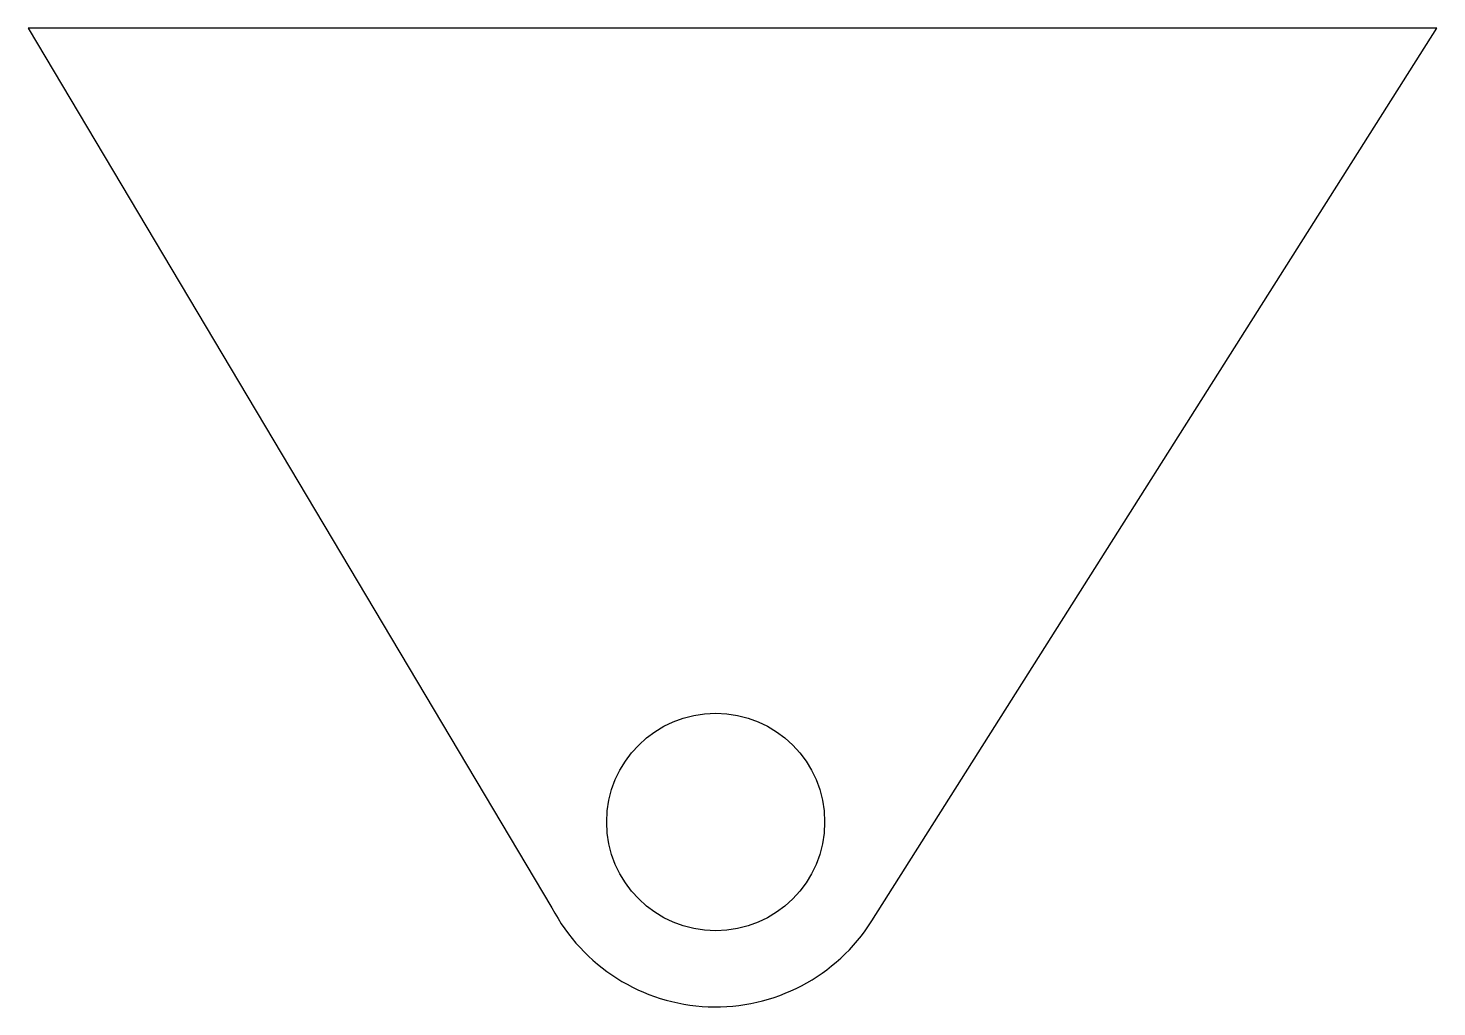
# Model space of a CAD drawing. Header units: millimetres. Extents: x -377.6 to -309.7, y -127.7 to -80.5.
import ezdxf

# ---------------------------------------------------------------- set-up
doc = ezdxf.new("R2010")
doc.units = ezdxf.units.MM

msp = doc.modelspace()

# ---------------------------------------------------------------- linework, layer by layer
at = {"color": 7, "linetype": 'Continuous', "lineweight": 25}
for p, q in [((-309.675, -80.542), (-377.571, -80.542)), ((-377.571, -80.542), (-352.327, -122.966)), ((-336.9, -123.589), (-309.675, -80.542))]:
    msp.add_line(p, q, dxfattribs=at)
msp.add_circle((-344.433, -118.825), 5.25, dxfattribs=at)
msp.add_arc((-344.433, -118.825), 8.914, 207.68581, 327.68911, dxfattribs=at)

doc.saveas('drawing.dxf')
